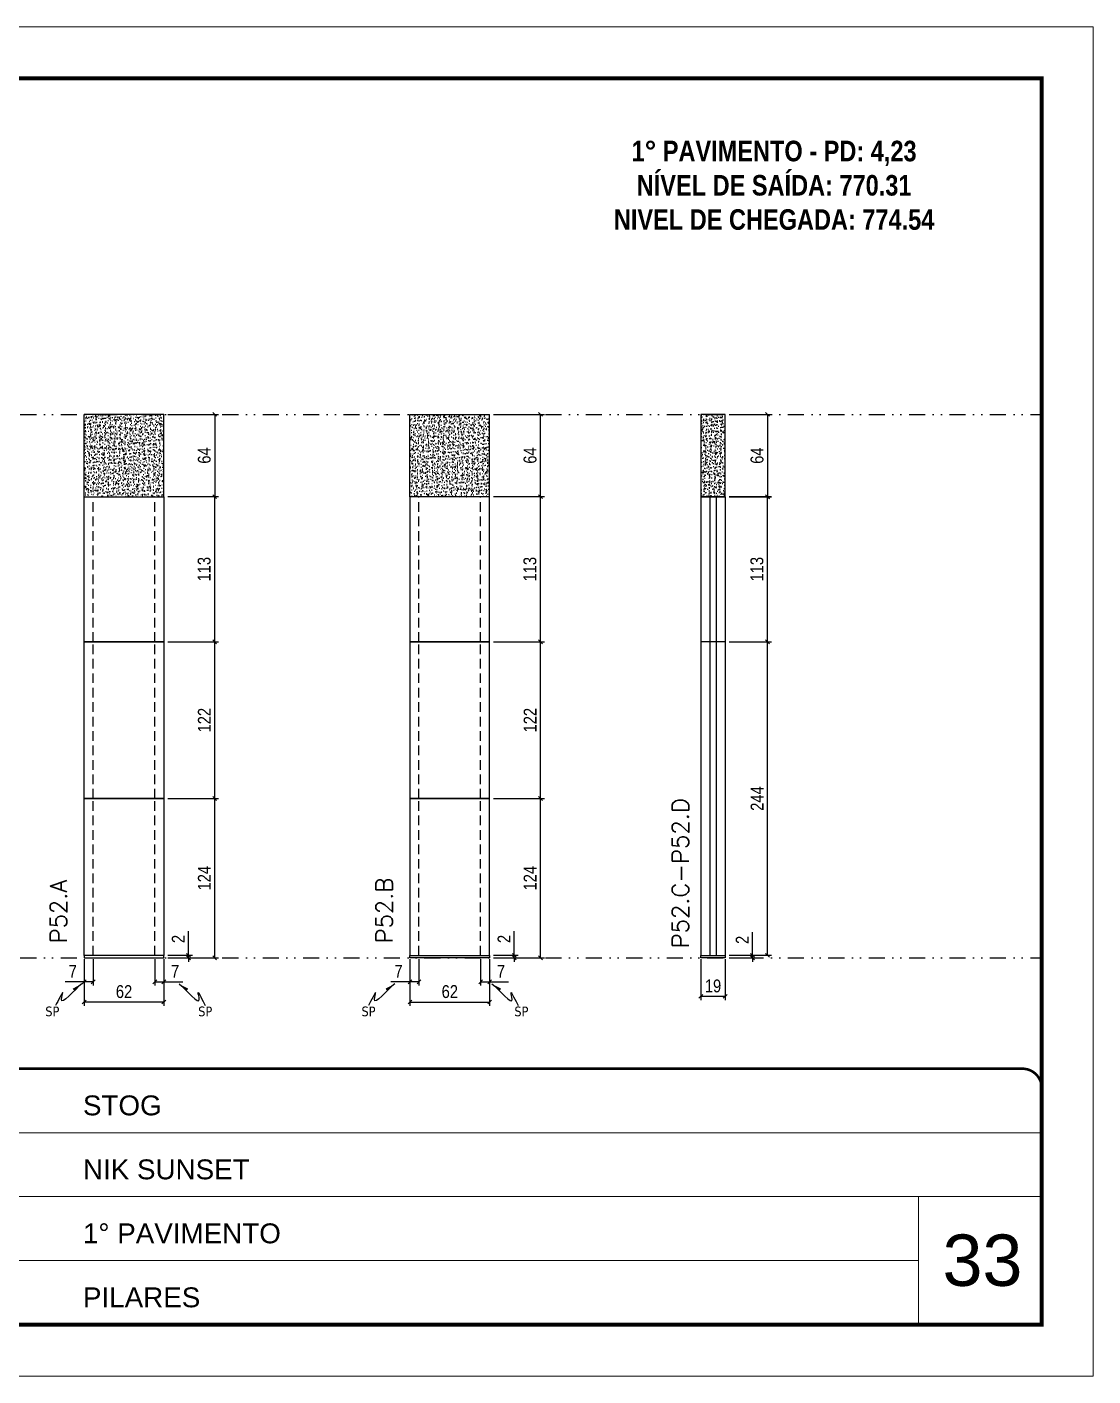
# Model space of a CAD drawing. Header units: millimetres. Extents: x 787 to 8287, y -592 to 17063.
# Drawn here: x 2081 to 2910, y 1706 to 2756 of the extents above; entities that cross this region are included whole.
import ezdxf

# ---------------------------------------------------------------- set-up
doc = ezdxf.new("R2010")
doc.units = ezdxf.units.MM
for name, pattern in [('CONTINUO', [0]), ('DASHED', [0.75, 0.5, -0.25]), ('DIVIDE2', [0.625, 0.25, -0.125, 0, -0.125, 0, -0.125]), ('HIDDEN', [0.375, 0.25, -0.125])]:
    doc.linetypes.add(name, pattern=pattern)
for name, color, linetype, lineweight in [('CARIMBO', 255, 'Continuous', 9), ('Folhas', 255, 'Continuous', 9), ('SARRAFO DE PRESSAO', 251, 'DASHED', 9), ('Texto Seção', 7, 'Continuous', 15)]:
    doc.layers.add(name, color=color, linetype=linetype, lineweight=lineweight)
for name, color, linetype in [('COTA', 241, 'Continuous'), ('NOMENCLATURA', 7, 'Continuous'), ('Nível', 160, 'Continuous'), ('Painéis', 200, 'Continuous'), ('SARR_2.2x7', 40, 'Continuous'), ('Sarrafo de Pressão', 42, 'HIDDEN'), ('texto', 7, 'Continuous')]:
    doc.layers.add(name, color=color, linetype=linetype)
doc.styles.add('ARIAL', font='arial.ttf')
doc.styles.add('COTA TECNICA', font='techl___.ttf', dxfattribs={"height": 10})
doc.styles.add('COTA TECNICA-50', font='techl___.ttf', dxfattribs={"height": 10})
doc.styles.add('REGUA-120', font='ROMANS.shx', dxfattribs={"height": 15})
doc.styles.add('ROMANC', font='techb___.ttf', dxfattribs={"height": 2.5})
doc.styles.get("Standard").update_dxf_attribs({"font": 'arial.ttf'})
doc.dimstyles.new('COTA PAINEL-50', dxfattribs={"dimtxt": 10, "dimasz": 3, "dimexe": 3, "dimexo": 3, "dimgap": 3, "dimtad": 1, "dimdec": 1, "dimzin": 12, "dimdsep": 46, "dimtxsty": 'COTA TECNICA-50', "dimblk1": 'OBLIQUE', "dimblk2": 'OBLIQUE', "dimsah": 1, "dimcen": 0.9, "dimclrd": 4, "dimclre": 4, "dimclrt": 240, "dimadec": 1, "dimazin": 3, "dimtfac": 1, "dimtdec": 1, "dimtmove": 0, "dimatfit": 3, "dimfxl": 0, "dimtolj": 1, "dimtzin": 12, "dimarcsym": 0})
doc.dimstyles.new('PAINEL', dxfattribs={"dimtxt": 10, "dimasz": 3, "dimexe": 3, "dimexo": 3, "dimgap": 3, "dimtad": 1, "dimdec": 1, "dimzin": 12, "dimdsep": 46, "dimtxsty": 'COTA TECNICA', "dimblk1": 'OBLIQUE', "dimblk2": 'OBLIQUE', "dimsah": 1, "dimcen": 0.9, "dimclrd": 4, "dimclre": 4, "dimclrt": 240, "dimadec": 1, "dimazin": 3, "dimtfac": 1, "dimtdec": 1, "dimtmove": 0, "dimatfit": 3, "dimfxl": 0, "dimtolj": 1, "dimtzin": 12, "dimarcsym": 0})
doc.dimstyles.get("Standard").update_dxf_attribs({"dimtxt": 0.18, "dimasz": 0.18, "dimexe": 0.18, "dimexo": 0.0625, "dimgap": 0.09, "dimtad": 0, "dimtih": 1, "dimtoh": 1, "dimdec": 4, "dimzin": 0, "dimdsep": 46, "dimtxsty": 'Standard', "dimcen": 0.09, "dimadec": 0, "dimazin": 0, "dimtfac": 1, "dimtdec": 4, "dimtofl": 0, "dimtmove": 0, "dimatfit": 3, "dimfxl": 0, "dimtolj": 1, "dimtzin": 0, "dimarcsym": 0})

# ---------------------------------------------------------------- blocks, each defined once
blk = doc.blocks.new('9999999999')
at = {"color": 30, "linetype": 'CONTINUO'}
for p, q in [((98564.6, 34379.6), (99584, 34379.6)), ((98564.6, 34329.8), (99488, 34329.8)), ((99584, 34329.8), (99488, 34329.8)), ((99488, 34329.8), (99488, 34230.2)), ((98564.6, 34280), (99488, 34280))]:
    blk.add_line(p, q, dxfattribs=at)
at = {"color": 30, "linetype": 'CONTINUO', "const_width": 2}
blk.add_lwpolyline([(99584, 34230.2), (99584, 34414.4, 0.414214), (99569, 34429.4), (98229, 34429.4, 0.414214), (98214, 34414.4), (98214, 34245.2, 0.414214), (98229, 34230.2), (99584, 34230.2)], format="xyb", dxfattribs=at)
at = {"layer": 'Folhas'}
blk.add_lwpolyline([(98139, 34190.2), (99624, 34190.2), (99624, 35240.2), (98139, 35240.2)], close=True, dxfattribs=at)
at = {"layer": 'Folhas', "color": 30, "const_width": 3}
blk.add_lwpolyline([(98214, 34230.2), (99584, 34230.2), (99584, 35200.2), (98214, 35200.2)], close=True, dxfattribs=at)
at = {"color": 7, "linetype": 'Continuous', "ltscale": 5, "style": 'ARIAL'}
for s, height, p in [('STOG', 15.48, (98837.7, 34393.1)), ('NIK SUNSET', 15.48, (98837.7, 34343.3)), ('1° PAVIMENTO', 15.483, (98837.7, 34293.5)), ('PILARES', 15.48, (98837.7, 34243.7))]:
    blk.add_text(s, height=height, dxfattribs=at).set_placement(p)
blk = doc.blocks.new('_Oblique')
at = {"color": 0, "linetype": 'ByBlock', "lineweight": -2}
blk.add_line((-0.5, -0.5), (0.5, 0.5), dxfattribs=at)
blk = doc.blocks.new('*D887')
at = {"layer": 'COTA', "color": 4, "lineweight": -2}
for p, q in [((2125.2, 2030), (2125.2, 1993.6)), ((2187.2, 2030), (2187.2, 1993.6)), ((2187.2, 1996.6), (2125.2, 1996.6))]:
    blk.add_line(p, q, dxfattribs=at)
at = {"layer": 'Defpoints', "color": 0}
for p in [(2125.2, 2033), (2187.2, 2033), (2125.2, 1996.6)]:
    blk.add_point(p, dxfattribs=at)
at = {"layer": 'COTA', "color": 4, "lineweight": -2, "xscale": 3, "yscale": 3, "zscale": 3, "rotation": 180}
blk.add_blockref('_Oblique', (2125.2, 1996.6), dxfattribs=at)
at = {"layer": 'COTA', "color": 4, "lineweight": -2, "xscale": 3, "yscale": 3, "zscale": 3}
blk.add_blockref('_Oblique', (2187.2, 1996.6), dxfattribs=at)
at = {"layer": 'COTA', "color": 240, "insert": (2156.2, 2004.7), "char_height": 10, "attachment_point": 5, "style": 'COTA TECNICA'}
blk.add_mtext('\\A1;62', dxfattribs=at)
blk = doc.blocks.new('*D888')
at = {"layer": 'COTA', "color": 4, "lineweight": -2}
for p, q in [((2180.2, 2030), (2180.2, 2009.4)), ((2187.2, 2028), (2187.2, 2009.4)), ((2180.2, 2012.4), (2187.2, 2012.4)), ((2187.2, 2012.4), (2201.9, 2012.4))]:
    blk.add_line(p, q, dxfattribs=at)
at = {"layer": 'Defpoints', "color": 0}
for p in [(2180.2, 2033), (2187.2, 2031), (2187.2, 2012.4)]:
    blk.add_point(p, dxfattribs=at)
at = {"layer": 'COTA', "color": 4, "lineweight": -2, "xscale": 3, "yscale": 3, "zscale": 3, "rotation": 180}
blk.add_blockref('_Oblique', (2180.2, 2012.4), dxfattribs=at)
at = {"layer": 'COTA', "color": 4, "lineweight": -2, "xscale": 3, "yscale": 3, "zscale": 3}
blk.add_blockref('_Oblique', (2187.2, 2012.4), dxfattribs=at)
at = {"layer": 'COTA', "color": 240, "insert": (2196, 2020.5), "char_height": 10, "attachment_point": 5, "style": 'COTA TECNICA-50'}
blk.add_mtext('\\A1;7', dxfattribs=at)
blk = doc.blocks.new('*D889')
at = {"layer": 'COTA', "color": 4, "lineweight": -2}
for p, q in [((2125.2, 2028), (2125.2, 2009.4)), ((2132.2, 2030), (2132.2, 2009.4)), ((2125.2, 2012.4), (2110.4, 2012.4)), ((2132.2, 2012.4), (2125.2, 2012.4))]:
    blk.add_line(p, q, dxfattribs=at)
at = {"layer": 'Defpoints', "color": 0}
for p in [(2125.2, 2031), (2132.2, 2033), (2125.2, 2012.4)]:
    blk.add_point(p, dxfattribs=at)
at = {"layer": 'COTA', "color": 4, "lineweight": -2, "xscale": 3, "yscale": 3, "zscale": 3, "rotation": 180}
blk.add_blockref('_Oblique', (2125.2, 2012.4), dxfattribs=at)
at = {"layer": 'COTA', "color": 4, "lineweight": -2, "xscale": 3, "yscale": 3, "zscale": 3}
blk.add_blockref('_Oblique', (2132.2, 2012.4), dxfattribs=at)
at = {"layer": 'COTA', "color": 240, "insert": (2116.3, 2020.5), "char_height": 10, "attachment_point": 5, "style": 'COTA TECNICA-50'}
blk.add_mtext('\\A1;7', dxfattribs=at)
blk = doc.blocks.new('*D890')
at = {"layer": 'COTA', "color": 4, "linetype": 'ByBlock', "lineweight": -2}
for p, q in [((2190.2, 2155), (2229.8, 2155)), ((2226.8, 2031), (2226.8, 2155)), ((2190.2, 2031), (2229.8, 2031))]:
    blk.add_line(p, q, dxfattribs=at)
at = {"layer": 'Defpoints', "color": 0, "linetype": 'ByBlock'}
for p in [(2187.2, 2155), (2226.8, 2155), (2187.2, 2031)]:
    blk.add_point(p, dxfattribs=at)
at = {"layer": 'COTA', "color": 4, "linetype": 'ByBlock', "lineweight": -2, "xscale": 3, "yscale": 3, "zscale": 3}
for p, rotation in [((2226.8, 2155), 90), ((2226.8, 2031), 270)]:
    blk.add_blockref('_Oblique', p, dxfattribs=dict(at, rotation=rotation))
at = {"layer": 'COTA', "color": 240, "linetype": 'ByBlock', "insert": (2218.7, 2093), "char_height": 10, "attachment_point": 5, "rotation": 90, "style": 'COTA TECNICA'}
blk.add_mtext('\\A1;124', dxfattribs=at)
blk = doc.blocks.new('*D891')
at = {"layer": 'COTA', "color": 4, "lineweight": -2}
for p, q in [((2206.4, 2033), (2206.4, 2051.8)), ((2190.2, 2033), (2209.4, 2033)), ((2190.2, 2031), (2209.4, 2031)), ((2206.4, 2031), (2206.4, 2033)), ((2206.4, 2031), (2206.4, 2028))]:
    blk.add_line(p, q, dxfattribs=at)
at = {"layer": 'Defpoints', "color": 0}
for p in [(2187.2, 2033), (2187.2, 2031), (2206.4, 2031)]:
    blk.add_point(p, dxfattribs=at)
at = {"layer": 'COTA', "color": 4, "lineweight": -2, "xscale": 3, "yscale": 3, "zscale": 3}
for p, rotation in [((2206.4, 2033), 270), ((2206.4, 2031), 90)]:
    blk.add_blockref('_Oblique', p, dxfattribs=dict(at, rotation=rotation))
at = {"layer": 'COTA', "color": 240, "insert": (2198.4, 2045.7), "char_height": 10, "attachment_point": 5, "rotation": 90, "style": 'COTA TECNICA-50'}
blk.add_mtext('\\A1;2', dxfattribs=at)
blk = doc.blocks.new('*D892')
at = {"layer": 'COTA', "color": 4, "linetype": 'ByBlock', "lineweight": -2}
for p, q in [((2190.2, 2155), (2229.8, 2155)), ((2226.8, 2031), (2226.8, 2155)), ((2190.2, 2031), (2229.8, 2031))]:
    blk.add_line(p, q, dxfattribs=at)
at = {"layer": 'Defpoints', "color": 0, "linetype": 'ByBlock'}
for p in [(2187.2, 2155), (2226.8, 2155), (2187.2, 2031)]:
    blk.add_point(p, dxfattribs=at)
at = {"layer": 'COTA', "color": 4, "linetype": 'ByBlock', "lineweight": -2, "xscale": 3, "yscale": 3, "zscale": 3}
for p, rotation in [((2226.8, 2155), 90), ((2226.8, 2031), 270)]:
    blk.add_blockref('_Oblique', p, dxfattribs=dict(at, rotation=rotation))
at = {"layer": 'COTA', "color": 240, "linetype": 'ByBlock', "insert": (2218.7, 2093), "char_height": 10, "attachment_point": 5, "rotation": 90, "style": 'COTA TECNICA'}
blk.add_mtext('\\A1;124', dxfattribs=at)
blk = doc.blocks.new('*D893')
at = {"layer": 'COTA', "color": 4, "lineweight": -2}
for p, q in [((2190.2, 2390), (2229.8, 2390)), ((2226.8, 2277), (2226.8, 2390)), ((2190.2, 2277), (2229.8, 2277))]:
    blk.add_line(p, q, dxfattribs=at)
at = {"layer": 'Defpoints', "color": 0}
for p in [(2187.2, 2390), (2226.8, 2390), (2187.2, 2277)]:
    blk.add_point(p, dxfattribs=at)
at = {"layer": 'COTA', "color": 4, "lineweight": -2, "xscale": 3, "yscale": 3, "zscale": 3}
for p, rotation in [((2226.8, 2390), 90), ((2226.8, 2277), 270)]:
    blk.add_blockref('_Oblique', p, dxfattribs=dict(at, rotation=rotation))
at = {"layer": 'COTA', "color": 240, "insert": (2218.6, 2333.5), "char_height": 10, "attachment_point": 5, "rotation": 90, "style": 'COTA TECNICA-50'}
blk.add_mtext('\\A1;113', dxfattribs=at)
blk = doc.blocks.new('*D894')
at = {"layer": 'COTA', "color": 4, "lineweight": -2}
for p, q in [((2190.2, 2454), (2229.8, 2454)), ((2226.8, 2454), (2226.8, 2390)), ((2190.2, 2390), (2229.8, 2390))]:
    blk.add_line(p, q, dxfattribs=at)
at = {"layer": 'Defpoints', "color": 0}
for p in [(2187.2, 2454), (2187.2, 2390), (2226.8, 2390)]:
    blk.add_point(p, dxfattribs=at)
at = {"layer": 'COTA', "color": 4, "lineweight": -2, "xscale": 3, "yscale": 3, "zscale": 3}
for p, rotation in [((2226.8, 2454), 90), ((2226.8, 2390), 270)]:
    blk.add_blockref('_Oblique', p, dxfattribs=dict(at, rotation=rotation))
at = {"layer": 'COTA', "color": 240, "insert": (2218.7, 2422), "char_height": 10, "attachment_point": 5, "rotation": 90, "style": 'COTA TECNICA-50'}
blk.add_mtext('\\A1;64', dxfattribs=at)
blk = doc.blocks.new('*D895')
at = {"layer": 'COTA', "color": 4, "lineweight": -2}
for p, q in [((2378.8, 2030), (2378.8, 1993.6)), ((2440.8, 2030), (2440.8, 1993.6)), ((2378.8, 1996.6), (2440.8, 1996.6))]:
    blk.add_line(p, q, dxfattribs=at)
at = {"layer": 'Defpoints', "color": 0}
for p in [(2378.8, 2033), (2440.8, 2033), (2440.8, 1996.6)]:
    blk.add_point(p, dxfattribs=at)
at = {"layer": 'COTA', "color": 4, "lineweight": -2, "xscale": 3, "yscale": 3, "zscale": 3, "rotation": 180}
blk.add_blockref('_Oblique', (2378.8, 1996.6), dxfattribs=at)
at = {"layer": 'COTA', "color": 4, "lineweight": -2, "xscale": 3, "yscale": 3, "zscale": 3}
blk.add_blockref('_Oblique', (2440.8, 1996.6), dxfattribs=at)
at = {"layer": 'COTA', "color": 240, "insert": (2409.8, 2004.7), "char_height": 10, "attachment_point": 5, "style": 'COTA TECNICA'}
blk.add_mtext('\\A1;62', dxfattribs=at)
blk = doc.blocks.new('*D896')
at = {"layer": 'COTA', "color": 4, "lineweight": -2}
for p, q in [((2378.8, 2028), (2378.8, 2009.4)), ((2385.8, 2030), (2385.8, 2009.4)), ((2378.8, 2012.4), (2364, 2012.4)), ((2385.8, 2012.4), (2378.8, 2012.4))]:
    blk.add_line(p, q, dxfattribs=at)
at = {"layer": 'Defpoints', "color": 0}
for p in [(2378.8, 2031), (2385.8, 2033), (2378.8, 2012.4)]:
    blk.add_point(p, dxfattribs=at)
at = {"layer": 'COTA', "color": 4, "lineweight": -2, "xscale": 3, "yscale": 3, "zscale": 3, "rotation": 180}
blk.add_blockref('_Oblique', (2378.8, 2012.4), dxfattribs=at)
at = {"layer": 'COTA', "color": 4, "lineweight": -2, "xscale": 3, "yscale": 3, "zscale": 3}
blk.add_blockref('_Oblique', (2385.8, 2012.4), dxfattribs=at)
at = {"layer": 'COTA', "color": 240, "insert": (2369.9, 2020.5), "char_height": 10, "attachment_point": 5, "style": 'COTA TECNICA-50'}
blk.add_mtext('\\A1;7', dxfattribs=at)
blk = doc.blocks.new('*D897')
at = {"layer": 'COTA', "color": 4, "lineweight": -2}
for p, q in [((2433.8, 2030), (2433.8, 2009.4)), ((2440.8, 2028), (2440.8, 2009.4)), ((2433.8, 2012.4), (2440.8, 2012.4)), ((2440.8, 2012.4), (2455.5, 2012.4))]:
    blk.add_line(p, q, dxfattribs=at)
at = {"layer": 'Defpoints', "color": 0}
for p in [(2433.8, 2033), (2440.8, 2031), (2440.8, 2012.4)]:
    blk.add_point(p, dxfattribs=at)
at = {"layer": 'COTA', "color": 4, "lineweight": -2, "xscale": 3, "yscale": 3, "zscale": 3, "rotation": 180}
blk.add_blockref('_Oblique', (2433.8, 2012.4), dxfattribs=at)
at = {"layer": 'COTA', "color": 4, "lineweight": -2, "xscale": 3, "yscale": 3, "zscale": 3}
blk.add_blockref('_Oblique', (2440.8, 2012.4), dxfattribs=at)
at = {"layer": 'COTA', "color": 240, "insert": (2449.6, 2020.5), "char_height": 10, "attachment_point": 5, "style": 'COTA TECNICA-50'}
blk.add_mtext('\\A1;7', dxfattribs=at)
blk = doc.blocks.new('*D898')
at = {"layer": 'COTA', "color": 4, "linetype": 'ByBlock', "lineweight": -2}
for p, q in [((2443.8, 2155), (2483.4, 2155)), ((2480.4, 2031), (2480.4, 2155)), ((2443.8, 2031), (2483.4, 2031))]:
    blk.add_line(p, q, dxfattribs=at)
at = {"layer": 'Defpoints', "color": 0, "linetype": 'ByBlock'}
for p in [(2440.8, 2155), (2480.4, 2155), (2440.8, 2031)]:
    blk.add_point(p, dxfattribs=at)
at = {"layer": 'COTA', "color": 4, "linetype": 'ByBlock', "lineweight": -2, "xscale": 3, "yscale": 3, "zscale": 3}
for p, rotation in [((2480.4, 2155), 90), ((2480.4, 2031), 270)]:
    blk.add_blockref('_Oblique', p, dxfattribs=dict(at, rotation=rotation))
at = {"layer": 'COTA', "color": 240, "linetype": 'ByBlock', "insert": (2472.3, 2093), "char_height": 10, "attachment_point": 5, "rotation": 90, "style": 'COTA TECNICA'}
blk.add_mtext('\\A1;124', dxfattribs=at)
blk = doc.blocks.new('*D899')
at = {"layer": 'COTA', "color": 4, "lineweight": -2}
for p, q in [((2460, 2033), (2460, 2051.8)), ((2443.8, 2033), (2463, 2033)), ((2443.8, 2031), (2463, 2031)), ((2460, 2031), (2460, 2033)), ((2460, 2031), (2460, 2028))]:
    blk.add_line(p, q, dxfattribs=at)
at = {"layer": 'Defpoints', "color": 0}
for p in [(2440.8, 2033), (2440.8, 2031), (2460, 2031)]:
    blk.add_point(p, dxfattribs=at)
at = {"layer": 'COTA', "color": 4, "lineweight": -2, "xscale": 3, "yscale": 3, "zscale": 3}
for p, rotation in [((2460, 2033), 270), ((2460, 2031), 90)]:
    blk.add_blockref('_Oblique', p, dxfattribs=dict(at, rotation=rotation))
at = {"layer": 'COTA', "color": 240, "insert": (2452, 2045.7), "char_height": 10, "attachment_point": 5, "rotation": 90, "style": 'COTA TECNICA-50'}
blk.add_mtext('\\A1;2', dxfattribs=at)
blk = doc.blocks.new('*D900')
at = {"layer": 'COTA', "color": 4, "linetype": 'ByBlock', "lineweight": -2}
for p, q in [((2443.8, 2155), (2483.4, 2155)), ((2480.4, 2031), (2480.4, 2155)), ((2443.8, 2031), (2483.4, 2031))]:
    blk.add_line(p, q, dxfattribs=at)
at = {"layer": 'Defpoints', "color": 0, "linetype": 'ByBlock'}
for p in [(2440.8, 2155), (2480.4, 2155), (2440.8, 2031)]:
    blk.add_point(p, dxfattribs=at)
at = {"layer": 'COTA', "color": 4, "linetype": 'ByBlock', "lineweight": -2, "xscale": 3, "yscale": 3, "zscale": 3}
for p, rotation in [((2480.4, 2155), 90), ((2480.4, 2031), 270)]:
    blk.add_blockref('_Oblique', p, dxfattribs=dict(at, rotation=rotation))
at = {"layer": 'COTA', "color": 240, "linetype": 'ByBlock', "insert": (2472.3, 2093), "char_height": 10, "attachment_point": 5, "rotation": 90, "style": 'COTA TECNICA'}
blk.add_mtext('\\A1;124', dxfattribs=at)
blk = doc.blocks.new('*D901')
at = {"layer": 'COTA', "color": 4, "lineweight": -2}
for p, q in [((2443.8, 2390), (2483.4, 2390)), ((2480.4, 2277), (2480.4, 2390)), ((2443.8, 2277), (2483.4, 2277))]:
    blk.add_line(p, q, dxfattribs=at)
at = {"layer": 'Defpoints', "color": 0}
for p in [(2440.8, 2390), (2480.4, 2390), (2440.8, 2277)]:
    blk.add_point(p, dxfattribs=at)
at = {"layer": 'COTA', "color": 4, "lineweight": -2, "xscale": 3, "yscale": 3, "zscale": 3}
for p, rotation in [((2480.4, 2390), 90), ((2480.4, 2277), 270)]:
    blk.add_blockref('_Oblique', p, dxfattribs=dict(at, rotation=rotation))
at = {"layer": 'COTA', "color": 240, "insert": (2472.2, 2333.5), "char_height": 10, "attachment_point": 5, "rotation": 90, "style": 'COTA TECNICA-50'}
blk.add_mtext('\\A1;113', dxfattribs=at)
blk = doc.blocks.new('*D902')
at = {"layer": 'COTA', "color": 4, "lineweight": -2}
for p, q in [((2443.8, 2454), (2483.4, 2454)), ((2480.4, 2390), (2480.4, 2454)), ((2443.8, 2390), (2483.4, 2390))]:
    blk.add_line(p, q, dxfattribs=at)
at = {"layer": 'Defpoints', "color": 0}
for p in [(2440.8, 2454), (2480.4, 2454), (2440.8, 2390)]:
    blk.add_point(p, dxfattribs=at)
at = {"layer": 'COTA', "color": 4, "lineweight": -2, "xscale": 3, "yscale": 3, "zscale": 3}
for p, rotation in [((2480.4, 2454), 90), ((2480.4, 2390), 270)]:
    blk.add_blockref('_Oblique', p, dxfattribs=dict(at, rotation=rotation))
at = {"layer": 'COTA', "color": 240, "insert": (2472.3, 2422), "char_height": 10, "attachment_point": 5, "rotation": 90, "style": 'COTA TECNICA-50'}
blk.add_mtext('\\A1;64', dxfattribs=at)
blk = doc.blocks.new('*D903')
at = {"layer": 'COTA', "color": 4, "lineweight": -2}
for p, q in [((2605.2, 2030), (2605.2, 1998.1)), ((2624.2, 2030), (2624.2, 1998.1)), ((2605.2, 2001.1), (2624.2, 2001.1))]:
    blk.add_line(p, q, dxfattribs=at)
at = {"layer": 'Defpoints', "color": 0}
for p in [(2605.2, 2033), (2624.2, 2033), (2624.2, 2001.1)]:
    blk.add_point(p, dxfattribs=at)
at = {"layer": 'COTA', "color": 4, "lineweight": -2, "xscale": 3, "yscale": 3, "zscale": 3, "rotation": 180}
blk.add_blockref('_Oblique', (2605.2, 2001.1), dxfattribs=at)
at = {"layer": 'COTA', "color": 4, "lineweight": -2, "xscale": 3, "yscale": 3, "zscale": 3}
blk.add_blockref('_Oblique', (2624.2, 2001.1), dxfattribs=at)
at = {"layer": 'COTA', "color": 240, "insert": (2614.7, 2009.1), "char_height": 10, "attachment_point": 5, "style": 'COTA TECNICA'}
blk.add_mtext('\\A1;19', dxfattribs=at)
blk = doc.blocks.new('*D904')
at = {"layer": 'COTA', "color": 4, "lineweight": -2}
for p, q in [((2645.4, 2033), (2645.4, 2051.1)), ((2627.2, 2033), (2648.4, 2033)), ((2627.2, 2031), (2648.4, 2031)), ((2645.4, 2031), (2645.4, 2033)), ((2645.4, 2031), (2645.4, 2028))]:
    blk.add_line(p, q, dxfattribs=at)
at = {"layer": 'Defpoints', "color": 0}
for p in [(2624.2, 2033), (2624.2, 2031), (2645.4, 2033)]:
    blk.add_point(p, dxfattribs=at)
at = {"layer": 'COTA', "color": 4, "lineweight": -2, "xscale": 3, "yscale": 3, "zscale": 3}
for p, rotation in [((2645.4, 2033), 270), ((2645.4, 2031), 90)]:
    blk.add_blockref('_Oblique', p, dxfattribs=dict(at, rotation=rotation))
at = {"layer": 'COTA', "color": 240, "insert": (2637.4, 2045), "char_height": 10, "attachment_point": 5, "rotation": 90, "style": 'COTA TECNICA-50'}
blk.add_mtext('\\A1;2', dxfattribs=at)
blk = doc.blocks.new('*D1393')
at = {"layer": 'COTA', "color": 4, "linetype": 'ByBlock', "lineweight": -2}
for p, q in [((2627.2, 2454), (2660.1, 2454)), ((2657.1, 2454), (2657.1, 2389.9)), ((2627.2, 2389.9), (2660.1, 2389.9))]:
    blk.add_line(p, q, dxfattribs=at)
at = {"layer": 'Defpoints', "color": 0, "linetype": 'ByBlock'}
for p in [(2624.2, 2454), (2624.2, 2389.9), (2657.1, 2389.9)]:
    blk.add_point(p, dxfattribs=at)
at = {"layer": 'COTA', "color": 4, "linetype": 'ByBlock', "lineweight": -2, "xscale": 3, "yscale": 3, "zscale": 3}
for p, rotation in [((2657.1, 2454), 90), ((2657.1, 2389.9), 270)]:
    blk.add_blockref('_Oblique', p, dxfattribs=dict(at, rotation=rotation))
at = {"layer": 'COTA', "color": 240, "linetype": 'ByBlock', "insert": (2649, 2421.9), "char_height": 10, "attachment_point": 5, "rotation": 90, "style": 'COTA TECNICA'}
blk.add_mtext('\\A1;64', dxfattribs=at)
blk = doc.blocks.new('*D1365')
at = {"layer": 'COTA', "color": 4, "lineweight": -2}
for p, q in [((2627.2, 2390), (2660.1, 2390)), ((2657.1, 2277), (2657.1, 2390)), ((2627.2, 2277), (2660.1, 2277))]:
    blk.add_line(p, q, dxfattribs=at)
at = {"layer": 'Defpoints', "color": 0}
for p in [(2624.2, 2390), (2657.1, 2390), (2624.2, 2277)]:
    blk.add_point(p, dxfattribs=at)
at = {"layer": 'COTA', "color": 4, "lineweight": -2, "xscale": 3, "yscale": 3, "zscale": 3}
for p, rotation in [((2657.1, 2390), 90), ((2657.1, 2277), 270)]:
    blk.add_blockref('_Oblique', p, dxfattribs=dict(at, rotation=rotation))
at = {"layer": 'COTA', "color": 240, "insert": (2648.9, 2333.5), "char_height": 10, "attachment_point": 5, "rotation": 90, "style": 'COTA TECNICA-50'}
blk.add_mtext('\\A1;113', dxfattribs=at)
blk = doc.blocks.new('*D770')
at = {"layer": 'COTA', "color": 4, "lineweight": -2}
for p, q in [((2190.2, 2277), (2229.8, 2277)), ((2226.8, 2155), (2226.8, 2277)), ((2190.2, 2155), (2229.8, 2155))]:
    blk.add_line(p, q, dxfattribs=at)
at = {"layer": 'Defpoints', "color": 0}
for p in [(2187.2, 2277), (2226.8, 2277), (2187.2, 2155)]:
    blk.add_point(p, dxfattribs=at)
at = {"layer": 'COTA', "color": 4, "lineweight": -2, "xscale": 3, "yscale": 3, "zscale": 3}
for p, rotation in [((2226.8, 2277), 90), ((2226.8, 2155), 270)]:
    blk.add_blockref('_Oblique', p, dxfattribs=dict(at, rotation=rotation))
at = {"layer": 'COTA', "color": 240, "insert": (2218.7, 2216), "char_height": 10, "attachment_point": 5, "rotation": 90, "style": 'COTA TECNICA-50'}
blk.add_mtext('\\A1;122', dxfattribs=at)
blk = doc.blocks.new('*D771')
at = {"layer": 'COTA', "color": 4, "lineweight": -2}
for p, q in [((2443.8, 2277), (2483.4, 2277)), ((2480.4, 2155), (2480.4, 2277)), ((2443.8, 2155), (2483.4, 2155))]:
    blk.add_line(p, q, dxfattribs=at)
at = {"layer": 'Defpoints', "color": 0}
for p in [(2440.8, 2277), (2480.4, 2277), (2440.8, 2155)]:
    blk.add_point(p, dxfattribs=at)
at = {"layer": 'COTA', "color": 4, "lineweight": -2, "xscale": 3, "yscale": 3, "zscale": 3}
for p, rotation in [((2480.4, 2277), 90), ((2480.4, 2155), 270)]:
    blk.add_blockref('_Oblique', p, dxfattribs=dict(at, rotation=rotation))
at = {"layer": 'COTA', "color": 240, "insert": (2472.3, 2216), "char_height": 10, "attachment_point": 5, "rotation": 90, "style": 'COTA TECNICA-50'}
blk.add_mtext('\\A1;122', dxfattribs=at)
blk = doc.blocks.new('*D1366')
at = {"layer": 'COTA', "color": 4, "lineweight": -2}
for p, q in [((2627.2, 2277), (2660.1, 2277)), ((2657.1, 2033), (2657.1, 2277)), ((2627.2, 2033), (2660.1, 2033))]:
    blk.add_line(p, q, dxfattribs=at)
at = {"layer": 'Defpoints', "color": 0}
for p in [(2624.2, 2277), (2657.1, 2277), (2624.2, 2033)]:
    blk.add_point(p, dxfattribs=at)
at = {"layer": 'COTA', "color": 4, "lineweight": -2, "xscale": 3, "yscale": 3, "zscale": 3}
for p, rotation in [((2657.1, 2277), 90), ((2657.1, 2033), 270)]:
    blk.add_blockref('_Oblique', p, dxfattribs=dict(at, rotation=rotation))
at = {"layer": 'COTA', "color": 240, "insert": (2649, 2155), "char_height": 10, "attachment_point": 5, "rotation": 90, "style": 'COTA TECNICA'}
blk.add_mtext('\\A1;244', dxfattribs=at)

msp = doc.modelspace()

# ---------------------------------------------------------------- hatches: boundary and pattern name
at = {"layer": 'COTA', "linetype": 'ByBlock'}
h = msp.add_hatch(dxfattribs=at)
h.set_pattern_fill('AR-CONC', color=256, scale=0.03)
h.set_pattern_definition([(50, (-6329.9234, -1658.04), (5.46554, -0.4781726), [0.5715, -6.2865]), (355, (-6329.9234, -1658.04), (-1.0573026, 5.7317054), [0.4572, -5.0292175]), (100.451445, (-6329.468, -1658.0797), (4.4082374, 5.2535326), [0.4857003, -5.3427073]), (46.1842, (-6329.9234, -1656.516), (8.132371, -1.26127), [0.85725, -9.42975]), (96.63556, (-6329.246, -1656.621), (7.122124, 7.422784), [0.728551, -8.014068]), (351.18415, (-6329.923, -1656.516), (7.122124, 7.422784), [0.685799, -7.543792]), (21, (-6329.1614, -1656.897), (4.5484317, -3.067956), [0.5715, -6.2865]), (326, (-6329.1614, -1656.897), (1.854061, 5.525639), [0.4572, -5.0292]), (71.451445, (-6328.7824, -1657.1525), (6.4024926, 2.457683), [0.4857003, -5.342698]), (37.5, (-6329.9234, -1658.0399), (0.0926581, 2.53665117), [0, -4.96824, 0, -5.1054, 0, -5.04825]), (7.5, (-6329.9234, -1658.04), (2.0045899, 3.00541724), [0, -2.91084, 0, -4.85394, 0, -1.92405]), (327.5, (-6331.6226, -1658.0399), (4.06771786, -0.1718623), [0, -1.905, 0, -5.9436, 0, -7.8867]), (317.5, (-6332.3846, -1658.04), (4.4438754, 0.7627947), [0, -2.4765, 0, -3.94716, 0, -5.6007])])
h.paths.add_polyline_path([(2187.16, 2389.95), (2187.16, 2453.95), (2125.16, 2453.95), (2125.16, 2389.95)])
h = msp.add_hatch(dxfattribs=at)
h.set_pattern_fill('AR-CONC', color=256, scale=0.03)
h.set_pattern_definition([(50, (-6423.9984, -1658.04), (5.46554, -0.4781726), [0.5715, -6.2865]), (355, (-6423.9984, -1658.04), (-1.0573026, 5.7317054), [0.4572, -5.0292175]), (100.451445, (-6423.543, -1658.0797), (4.4082374, 5.2535326), [0.4857003, -5.3427073]), (46.1842, (-6423.9984, -1656.516), (8.132371, -1.26127), [0.85725, -9.42975]), (96.63556, (-6423.321, -1656.621), (7.122124, 7.422784), [0.728551, -8.014068]), (351.18415, (-6423.998, -1656.516), (7.122124, 7.422784), [0.685799, -7.543792]), (21, (-6423.2364, -1656.897), (4.5484317, -3.067956), [0.5715, -6.2865]), (326, (-6423.2364, -1656.897), (1.854061, 5.525639), [0.4572, -5.0292]), (71.451445, (-6422.8574, -1657.1525), (6.4024926, 2.457683), [0.4857003, -5.342698]), (37.5, (-6423.9984, -1658.0399), (0.0926581, 2.53665117), [0, -4.96824, 0, -5.1054, 0, -5.04825]), (7.5, (-6423.9984, -1658.04), (2.0045899, 3.00541724), [0, -2.91084, 0, -4.85394, 0, -1.92405]), (327.5, (-6425.6977, -1658.0399), (4.06771786, -0.1718623), [0, -1.905, 0, -5.9436, 0, -7.8867]), (317.5, (-6426.4597, -1658.04), (4.4438754, 0.7627947), [0, -2.4765, 0, -3.94716, 0, -5.6007])])
h.paths.add_polyline_path([(2378.75, 2389.95), (2440.75, 2389.95), (2440.75, 2453.95), (2378.75, 2453.95)])
h = msp.add_hatch(dxfattribs=at)
h.set_pattern_fill('AR-CONC', color=256, scale=0.03)
h.set_pattern_definition([(50, (-6483.9056, -1658.04), (5.46554, -0.4781726), [0.5715, -6.2865]), (355, (-6483.9056, -1658.04), (-1.0573026, 5.7317054), [0.4572, -5.0292175]), (100.451445, (-6483.45, -1658.0797), (4.4082374, 5.2535326), [0.4857003, -5.3427073]), (46.1842, (-6483.9056, -1656.516), (8.132371, -1.26127), [0.85725, -9.42975]), (96.63556, (-6483.228, -1656.621), (7.122124, 7.422784), [0.728551, -8.014068]), (351.18415, (-6483.906, -1656.516), (7.122124, 7.422784), [0.685799, -7.543792]), (21, (-6483.1436, -1656.897), (4.5484317, -3.067956), [0.5715, -6.2865]), (326, (-6483.1436, -1656.897), (1.854061, 5.525639), [0.4572, -5.0292]), (71.451445, (-6482.7646, -1657.1525), (6.4024926, 2.457683), [0.4857003, -5.342698]), (37.5, (-6483.9056, -1658.0399), (0.0926581, 2.53665117), [0, -4.96824, 0, -5.1054, 0, -5.04825]), (7.5, (-6483.9056, -1658.04), (2.0045899, 3.00541724), [0, -2.91084, 0, -4.85394, 0, -1.92405]), (327.5, (-6485.6049, -1658.0399), (4.06771786, -0.1718623), [0, -1.905, 0, -5.9436, 0, -7.8867]), (317.5, (-6486.367, -1658.04), (4.4438754, 0.7627947), [0, -2.4765, 0, -3.94716, 0, -5.6007])])
h.paths.add_polyline_path([(2624.22, 2453.95), (2605.22, 2453.95), (2605.22, 2389.93), (2624.22, 2389.93)])

# ---------------------------------------------------------------- linework, layer by layer
for p, q in [((2187.16, 2453.95), (2125.16, 2453.95)), ((2125.16, 2453.95), (2125.16, 2453.95)), ((2125.16, 2389.95), (2125.16, 2453.95)), ((2187.16, 2389.95), (2187.16, 2453.95)), ((2378.75, 2389.95), (2378.75, 2453.95)), ((2378.75, 2453.95), (2440.75, 2453.95)), ((2440.75, 2389.95), (2440.75, 2453.95))]:
    msp.add_line(p, q, dxfattribs=at)
msp.add_lwpolyline([(2605.22, 2389.93), (2624.22, 2389.93), (2624.22, 2453.95), (2605.22, 2453.95)], close=True, dxfattribs=at)
at = {"layer": 'Nível', "color": 4, "linetype": 'DIVIDE2', "ltscale": 50}
for p, q in [((1949.65, 2453.95), (2870.5, 2453.95)), ((1949.65, 2030.95), (2870.5, 2030.95))]:
    msp.add_line(p, q, dxfattribs=at)
at = {"layer": 'Painéis'}
for p, q in [((2605.22, 2389.95), (2624.22, 2389.95)), ((2605.22, 2389.93), (2605.22, 2032.95)), ((2605.22, 2389.93), (2624.22, 2389.93)), ((2624.22, 2389.93), (2605.22, 2389.93)), ((2624.22, 2389.93), (2624.22, 2032.95)), ((2624.22, 2276.95), (2605.22, 2276.95)), ((2605.22, 2032.95), (2624.22, 2032.95)), ((2605.22, 2032.95), (2624.22, 2032.95)), ((2605.22, 2030.95), (2605.22, 2032.95)), ((2624.22, 2030.95), (2605.22, 2030.95)), ((2624.22, 2032.95), (2624.22, 2030.95))]:
    msp.add_line(p, q, dxfattribs=at)
for points in [[(2125.16, 2389.95), (2187.16, 2389.95), (2187.16, 2276.95), (2125.16, 2276.95)], [(2440.75, 2389.95), (2378.75, 2389.95), (2378.75, 2276.95), (2440.75, 2276.95)], [(2125.16, 2276.95), (2187.16, 2276.95), (2187.16, 2154.95), (2125.16, 2154.95)], [(2440.75, 2276.95), (2378.75, 2276.95), (2378.75, 2154.95), (2440.75, 2154.95)], [(2125.16, 2154.95), (2187.16, 2154.95), (2187.16, 2032.95), (2125.16, 2032.95)], [(2440.75, 2154.95), (2378.75, 2154.95), (2378.75, 2032.95), (2440.75, 2032.95)], [(2125.16, 2030.95), (2187.16, 2030.95), (2187.16, 2032.95), (2125.16, 2032.95)], [(2440.75, 2030.95), (2378.75, 2030.95), (2378.75, 2032.95), (2440.75, 2032.95)]]:
    msp.add_lwpolyline(points, close=True, dxfattribs=at)
at = {"layer": 'SARR_2.2x7'}
for p, q in [((2612.22, 2389.95), (2612.22, 2276.95)), ((2617.22, 2389.95), (2617.22, 2276.95)), ((2612.22, 2276.95), (2612.22, 2032.95)), ((2617.22, 2276.95), (2617.22, 2032.95))]:
    msp.add_line(p, q, dxfattribs=at)
at = {"layer": 'Sarrafo de Pressão', "ltscale": 30}
for p, q in [((2132.16, 2276.95), (2132.16, 2389.95)), ((2180.16, 2276.95), (2180.16, 2389.95)), ((2385.75, 2276.95), (2385.75, 2389.95)), ((2433.75, 2276.95), (2433.75, 2389.95)), ((2132.16, 2154.95), (2132.16, 2276.95)), ((2180.16, 2154.95), (2180.16, 2276.95)), ((2385.75, 2154.95), (2385.75, 2276.95)), ((2433.75, 2154.95), (2433.75, 2276.95)), ((2132.16, 2032.95), (2132.16, 2154.95)), ((2180.16, 2032.95), (2180.16, 2154.95)), ((2385.75, 2032.95), (2385.75, 2154.95)), ((2433.75, 2032.95), (2433.75, 2154.95))]:
    msp.add_line(p, q, dxfattribs=at)

# ---------------------------------------------------------------- block references
at = {"layer": 'SARRAFO DE PRESSAO', "color": 6, "linetype": 'ByBlock'}
msp.add_blockref('9999999999', (-96713.48, -32484.66), dxfattribs=at)

# ---------------------------------------------------------------- texts
at = {"layer": 'CARIMBO', "style": 'ARIAL'}
msp.add_text('33', height=40, dxfattribs=at).set_placement((2793.36, 1775.69))
at = {"layer": 'NOMENCLATURA', "color": 2, "insert": (2662.24, 2693.68), "char_height": 16, "attachment_point": 2, "style": 'ROMANC'}
msp.add_mtext_dynamic_manual_height_columns('\\P1° PAVIMENTO - PD: 4,23\\PNÍVEL DE SAÍDA: 770.31\\PNIVEL DE CHEGADA: 774.54', width=328.3607, gutter_width=1, heights=[0], dxfattribs=at)
at = {"layer": 'texto', "color": 0, "char_height": 7.5, "attachment_point": 5}
for insert in [(2100.39, 1989.28), (2219.41, 1989.28), (2346.51, 1989.28), (2465.53, 1989.28)]:
    msp.add_mtext('{\\fTahoma|b0|i0|c0|p34;\\C4;SP}', dxfattribs=dict(at, insert=insert))
at = {"layer": 'Texto Seção', "char_height": 13, "width": 285.3299, "attachment_point": 7, "rotation": 90, "style": 'REGUA-120'}
for s, insert in [('\\pt52;P52.C-P52.D', (2595.77, 2038.36)), ('P52.A', (2111.69, 2042.2)), ('P52.B', (2365.28, 2042.2))]:
    msp.add_mtext(s, dxfattribs=dict(at, insert=insert))

# ---------------------------------------------------------------- dimensions: what is measured, and where the dimension line sits
at = {"layer": 'COTA'}
for base, p1, p2, angle, dimstyle, picture, middle in [((2226.81, 2389.95), (2187.16, 2453.95), (2187.16, 2389.95), 90, 'COTA PAINEL-50', '*D894', (2218.7, 2421.95)), ((2480.4, 2453.95), (2440.75, 2389.95), (2440.75, 2453.95), 90, 'COTA PAINEL-50', '*D902', (2472.29, 2421.95)), ((2226.81, 2389.95), (2187.16, 2276.95), (2187.16, 2389.95), 90, 'COTA PAINEL-50', '*D893', (2218.59, 2333.45)), ((2480.4, 2389.95), (2440.75, 2276.95), (2440.75, 2389.95), 90, 'COTA PAINEL-50', '*D901', (2472.18, 2333.45)), ((2657.07, 2389.95), (2624.22, 2276.95), (2624.22, 2389.95), 90, 'COTA PAINEL-50', '*D1365', (2648.85, 2333.45)), ((2226.81, 2276.95), (2187.16, 2154.95), (2187.16, 2276.95), 90, 'COTA PAINEL-50', '*D770', (2218.75, 2215.95)), ((2480.4, 2276.95), (2440.75, 2154.95), (2440.75, 2276.95), 90, 'COTA PAINEL-50', '*D771', (2472.34, 2215.95)), ((2657.07, 2276.95), (2624.22, 2032.95), (2624.22, 2276.95), 90, 'PAINEL', '*D1366', (2649, 2154.95)), ((2125.16, 2012.44), (2132.16, 2032.95), (2125.16, 2030.95), 180, 'COTA PAINEL-50', '*D889', (2116.3, 2020.52)), ((2378.75, 2012.44), (2385.75, 2032.95), (2378.75, 2030.95), 180, 'COTA PAINEL-50', '*D896', (2369.89, 2020.52))]:
    dim = msp.add_linear_dim(base=base, p1=p1, p2=p2, angle=angle, dimstyle=dimstyle, dxfattribs=at)
    dim.commit()
    dim.dimension.update_dxf_attribs({"geometry": picture, "text_midpoint": middle})
at = {"layer": 'COTA', "linetype": 'ByBlock'}
dim = msp.add_linear_dim(base=(2657.07, 2389.93), p1=(2624.22, 2453.95), p2=(2624.22, 2389.93), angle=90, dimstyle='PAINEL', dxfattribs=at)
dim.commit()
dim.dimension.update_dxf_attribs({"geometry": '*D1393', "text_midpoint": (2648.97, 2421.94)})
for p1, p2, picture, middle in [((2187.16, 2030.95), (2187.16, 2154.95), '*D890', (2218.73, 2092.95)), ((2187.16, 2030.95), (2187.16, 2154.95), '*D892', (2218.73, 2092.95)), ((2440.75, 2030.95), (2440.75, 2154.95), '*D898', (2472.32, 2092.95)), ((2440.75, 2030.95), (2440.75, 2154.95), '*D900', (2472.32, 2092.95))]:
    dim = msp.add_aligned_dim(p1=p1, p2=p2, distance=-39.64, dimstyle='PAINEL', dxfattribs=at)
    dim.commit()
    dim.dimension.update_dxf_attribs({"geometry": picture, "text_midpoint": middle})
at = {"layer": 'COTA'}
for base, p1, p2, picture, middle in [((2206.42, 2030.95), (2187.16, 2032.95), (2187.16, 2030.95), '*D891', (2206.42, 2045.7)), ((2460.01, 2030.95), (2440.75, 2032.95), (2440.75, 2030.95), '*D899', (2460.01, 2045.7)), ((2645.41, 2032.95), (2624.22, 2030.95), (2624.22, 2032.95), '*D904', (2645.41, 2045.01))]:
    dim = msp.add_linear_dim(base=base, p1=p1, p2=p2, angle=90, dimstyle='COTA PAINEL-50', dxfattribs=at)
    dim.commit()
    dim.dimension.update_dxf_attribs({"geometry": picture, "text_midpoint": middle, "dimtype": 160})
dim = msp.add_linear_dim(base=(2125.16, 1996.59), p1=(2187.16, 2032.95), p2=(2125.16, 2032.95), angle=180, dimstyle='PAINEL', override={"dimarcsym": 2}, dxfattribs=at)
dim.commit()
dim.dimension.update_dxf_attribs({"geometry": '*D887', "text_midpoint": (2156.16, 2004.69)})
for base, p1, p2, picture, middle in [((2187.16, 2012.44), (2180.16, 2032.95), (2187.16, 2030.95), '*D888', (2196.03, 2020.52)), ((2440.75, 2012.44), (2433.75, 2032.95), (2440.75, 2030.95), '*D897', (2449.62, 2020.52))]:
    dim = msp.add_linear_dim(base=base, p1=p1, p2=p2, dimstyle='COTA PAINEL-50', dxfattribs=at)
    dim.commit()
    dim.dimension.update_dxf_attribs({"geometry": picture, "text_midpoint": middle})
for base, p1, p2, picture, middle in [((2440.75, 1996.59), (2378.75, 2032.95), (2440.75, 2032.95), '*D895', (2409.75, 2004.69)), ((2624.22, 2001.06), (2605.22, 2032.95), (2624.22, 2032.95), '*D903', (2614.72, 2009.15))]:
    dim = msp.add_linear_dim(base=base, p1=p1, p2=p2, dimstyle='PAINEL', override={"dimarcsym": 2}, dxfattribs=at)
    dim.commit()
    dim.dimension.update_dxf_attribs({"geometry": picture, "text_midpoint": middle})

# ---------------------------------------------------------------- leaders
at = {"layer": 'COTA', "path_type": 1}
for points in [[(2123.34, 2010.77), (2107.55, 1998.94), (2108.48, 2003.74), (2102.92, 1993.96)], [(2198.99, 2010.77), (2214.78, 1998.94), (2213.85, 2003.74), (2219.41, 1993.96)], [(2366.93, 2010.77), (2351.14, 1998.94), (2352.06, 2003.74), (2346.51, 1993.96)], [(2442.58, 2010.77), (2458.37, 1998.94), (2457.44, 2003.74), (2463, 1993.96)]]:
    msp.add_leader(points, dimstyle='Standard', override={"dimasz": 8}, dxfattribs=at)

doc.saveas('drawing.dxf')
